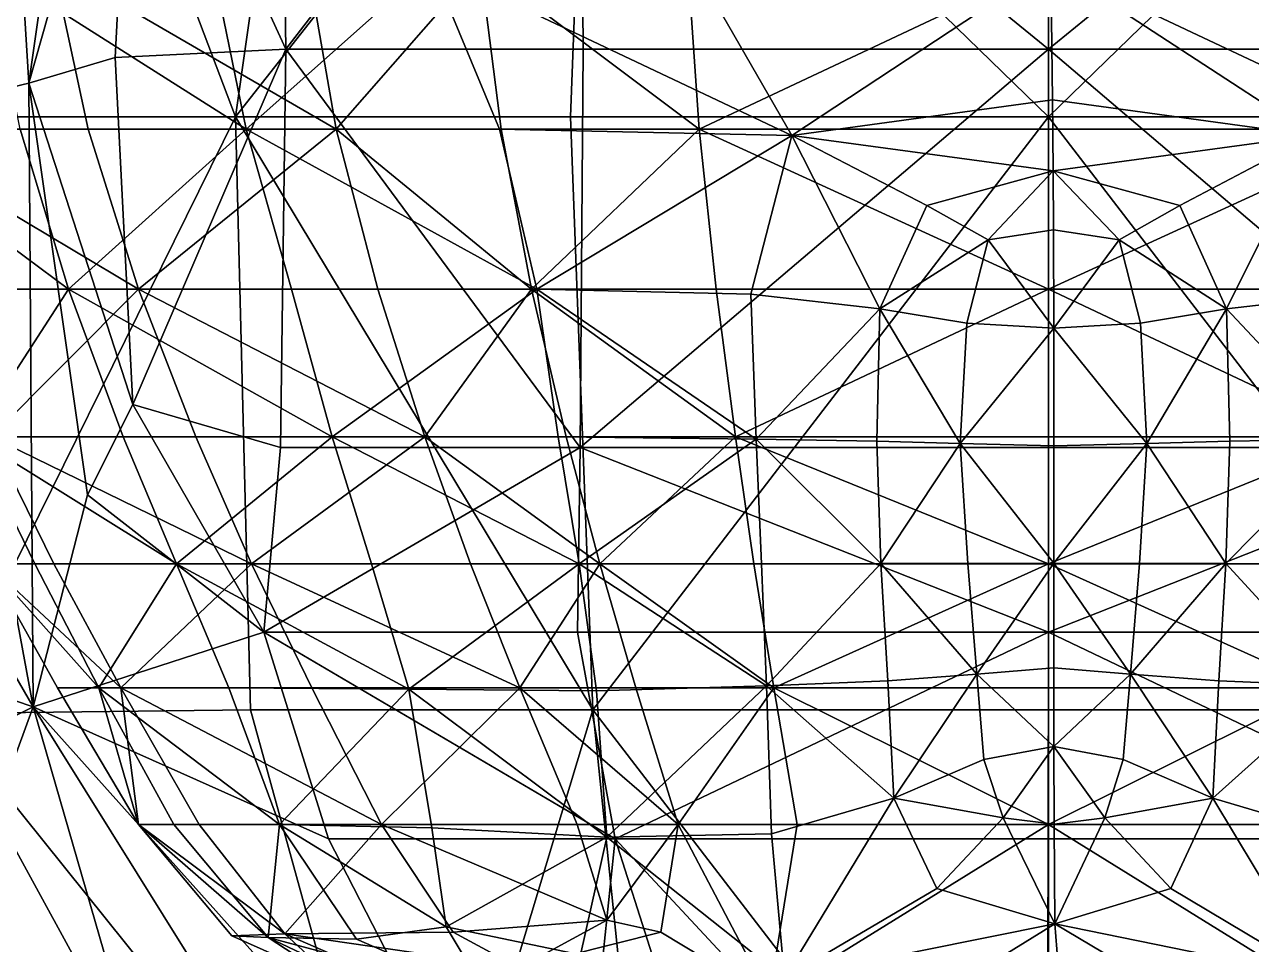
# Model space of a CAD drawing. Extents: x -114 to 115, y -117 to 399.
# Drawn here: x -68.6 to 13.6, y 20 to 81.6 of the extents above; entities that cross this region are included whole.
import ezdxf

# ---------------------------------------------------------------- set-up
doc = ezdxf.new("R2010")
doc.units = 0

msp = doc.modelspace()

# ---------------------------------------------------------------- linework, layer by layer
for points in [[(-70.155487, 107.556396, -107.571098), (-75.438522, 76.004669, -105.12252), (-68.325806, 77.711189, -127.189323)], [(-70.155487, 107.556396, -107.571098), (-68.325806, 77.711189, -127.189323), (-64.388306, 105.29187, -129.758408)], [(-65.840065, 105.45697, 117.169846), (-91.310577, 75.435822, 83.507019), (-86.17762, 105.45697, 89.616989)], [(-65.840065, 105.45697, 117.169846), (-72.520645, 75.435822, 109.597137), (-91.310577, 75.435822, 83.507019)], [(-65.840065, 105.45697, 117.169846), (-54.484734, 75.435822, 127.350334), (-72.520645, 75.435822, 109.597137)], [(-61.35498, 102.27562, -139.658142), (-64.388306, 105.29187, -129.758408), (-68.325806, 77.711189, -127.189323)], [(-65.840065, 105.45697, 117.169846), (-50.212791, 105.456978, 132.458206), (-54.484734, 75.435822, 127.350334)], [(-61.35498, 102.27562, -139.658142), (-51.100822, 79.986549, -142.672302), (-51.469574, 105.529755, -141.233826)], [(-30.887196, 105.45697, 139.957611), (-54.484734, 75.435822, 127.350334), (-50.212791, 105.456978, 132.458206)], [(-30.887196, 105.45697, 139.957611), (-32.034103, 75.435822, 137.538895), (-54.484734, 75.435822, 127.350334)], [(-31.372498, 105.529755, -141.233841), (-51.469574, 105.529755, -141.233826), (-51.100822, 79.986549, -142.672302)], [(-31.372498, 105.529755, -141.233841), (-51.100822, 79.986549, -142.672302), (-31.188122, 79.986549, -142.672302)], [(-30.887196, 105.45697, 139.957611), (0, 75.435822, 140.935089), (-32.034103, 75.435822, 137.538895)], [(-31.372498, 105.529755, -141.233841), (0, 79.986549, -142.672302), (0, 105.529755, -141.233826)], [(-31.372498, 105.529755, -141.233841), (-31.188122, 79.986549, -142.672302), (0, 79.986549, -142.672302)], [(-30.887196, 105.45697, 139.957611), (0, 105.45697, 142.672302), (0, 75.435822, 140.935089)], [(31.372498, 105.529755, -141.233841), (0, 79.986549, -142.672302), (31.188124, 79.986549, -142.672302)], [(31.372498, 105.529755, -141.233841), (0, 105.529755, -141.233826), (0, 79.986549, -142.672302)], [(30.887197, 105.45697, 139.957611), (0, 75.435822, 140.935089), (0, 105.45697, 142.672302)], [(30.887197, 105.45697, 139.957611), (32.034103, 75.435822, 137.538895), (0, 75.435822, 140.935089)], [(-61.35498, 102.27562, -139.658142), (-68.325806, 77.711189, -127.189323), (-62.544563, 79.417709, -138.801559)], [(-61.35498, 102.27562, -139.658142), (-62.544563, 79.417709, -138.801559), (-51.100822, 79.986549, -142.672302)], [(-78.950241, 74.609856, 49.067329), (-66.709587, 85.647362, 81.135254), (-81.573029, 85.647362, 49.860527)], [(-78.950241, 74.609856, 49.067329), (-64.349884, 74.609863, 79.73748), (-66.709587, 85.647362, 81.135254)], [(-53.752243, 74.609863, -82.210655), (-71.150757, 85.647362, -57.198265), (-56.017693, 85.647362, -84.044716)], [(-53.752243, 74.609863, -82.210655), (-68.896072, 74.609863, -55.536415), (-71.150757, 85.647362, -57.198265)], [(-47.719551, 74.609856, 102.68541), (-66.709587, 85.647362, 81.135254), (-64.349884, 74.609863, 79.73748)], [(-47.719551, 74.609856, 102.68541), (-49.646034, 85.647362, 104.589951), (-66.709587, 85.647362, 81.135254)], [(-53.752243, 74.609863, -82.210655), (-56.017693, 85.647362, -84.044716), (-41.371986, 85.647362, -96.069847)], [(-53.752243, 74.609863, -82.210655), (-41.371986, 85.647362, -96.069847), (-36.7901, 74.609871, -96.793175)], [(-47.719551, 74.609856, 102.68541), (-38.091202, 85.647354, 116.505455), (-49.646034, 85.647362, 104.589951)], [(-47.719551, 74.609856, 102.68541), (-36.669617, 74.609863, 114.159264), (-38.091202, 85.647354, 116.505455)], [(-17.204899, 74.184677, -104.009712), (-41.371986, 85.647362, -96.069847), (-23.790771, 85.647369, -99.530678)], [(-17.204899, 74.184677, -104.009712), (-36.7901, 74.609871, -96.793175), (-41.371986, 85.647362, -96.069847)], [(-23.398285, 74.609856, 118.496216), (-24.168171, 85.647362, 121.114899), (-38.091202, 85.647354, 116.505455)], [(-23.398285, 74.609856, 118.496216), (-38.091202, 85.647354, 116.505455), (-36.669617, 74.609863, 114.159264)], [(-23.398285, 74.609856, 118.496216), (0, 85.647362, 122.651375), (-24.168171, 85.647362, 121.114899)], [(-17.204899, 74.184677, -104.009712), (-23.790771, 85.647369, -99.530678), (0.148829, 85.647369, -100.684288)], [(-23.398285, 74.609856, 118.496216), (0, 74.609856, 119.913872), (0, 85.647362, 122.651375)], [(-17.204899, 74.184677, -104.009712), (0.148829, 85.647369, -100.684288), (0.267284, 76.591042, -105.845406)], [(23.398287, 74.609863, 118.496216), (0, 85.647362, 122.651375), (0, 74.609856, 119.913872)], [(23.398287, 74.609863, 118.496216), (24.168171, 85.647362, 121.114899), (0, 85.647362, 122.651375)], [(17.70697, 74.184677, -104.009712), (0.148829, 85.647369, -100.684288), (24.05122, 85.647369, -99.530678)], [(17.70697, 74.184677, -104.009712), (0.267284, 76.591042, -105.845406), (0.148829, 85.647369, -100.684288)], [(-61.35498, 56.180573, -135.364517), (-51.100822, 79.986549, -142.672302), (-62.544563, 79.417709, -138.801559)], [(-61.35498, 56.180573, -135.364517), (-51.469574, 53.305664, -136.369293), (-51.100822, 79.986549, -142.672302)], [(-31.372498, 53.305664, -136.369293), (-51.100822, 79.986549, -142.672302), (-51.469574, 53.305664, -136.369293)], [(-31.372498, 53.305664, -136.369293), (-31.188122, 79.986549, -142.672302), (-51.100822, 79.986549, -142.672302)], [(-31.372498, 53.305664, -136.369293), (0, 79.986549, -142.672302), (-31.188122, 79.986549, -142.672302)], [(-31.372498, 53.305664, -136.369293), (0, 53.305664, -136.369293), (0, 79.986549, -142.672302)], [(31.372499, 53.305668, -136.369293), (0, 79.986549, -142.672302), (0, 53.305664, -136.369293)], [(31.372499, 53.305668, -136.369293), (31.188124, 79.986549, -142.672302), (0, 79.986549, -142.672302)], [(-61.35498, 56.180573, -135.364517), (-62.544563, 79.417709, -138.801559), (-68.325806, 77.711189, -127.189323)], [(-68.041969, 35.922768, -99.447258), (-68.325806, 77.711189, -127.189323), (-75.438522, 76.004669, -105.12252)], [(-68.041969, 35.922768, -99.447258), (-64.388306, 50.130501, -124.620262), (-68.325806, 77.711189, -127.189323)], [(-61.35498, 56.180573, -135.364517), (-68.325806, 77.711189, -127.189323), (-64.388306, 50.130501, -124.620262)], [(-17.204899, 74.184677, -104.009712), (0.267284, 76.591042, -105.845406), (0.324997, 71.822021, -107.170952)], [(17.70697, 74.184677, -104.009712), (0.324997, 71.822021, -107.170952), (0.267284, 76.591042, -105.845406)], [(-68.041969, 35.922768, -99.447258), (-75.438522, 76.004669, -105.12252), (-90.876663, 75.435822, -69.888069)], [(-68.041969, 35.922768, -99.447258), (-90.876663, 75.435822, -69.888069), (-89.933083, 43.342354, -66.598198)], [(-74.211609, 35.47686, 92.986176), (-54.484734, 75.435822, 127.350334), (-53.469543, 35.724289, 113.51506)], [(-74.211609, 35.47686, 92.986176), (-72.520645, 75.435822, 109.597137), (-54.484734, 75.435822, 127.350334)], [(-30.537437, 35.724281, 126.822128), (-54.484734, 75.435822, 127.350334), (-32.034103, 75.435822, 137.538895)], [(-30.537437, 35.724281, 126.822128), (-53.469543, 35.724289, 113.51506), (-54.484734, 75.435822, 127.350334)], [(-30.537437, 35.724281, 126.822128), (-32.034103, 75.435822, 137.538895), (0, 75.435822, 140.935089)], [(-30.537437, 35.724281, 126.822128), (0, 75.435822, 140.935089), (0.000002, 35.724289, 131.329147)], [(30.524414, 35.724281, 126.822128), (0, 75.435822, 140.935089), (32.034103, 75.435822, 137.538895)], [(30.524414, 35.724281, 126.822128), (0.000002, 35.724289, 131.329147), (0, 75.435822, 140.935089)], [(-80.092422, 74.609863, -21.452723), (-65.67363, 63.897354, -53.161247), (-76.326538, 63.897362, -20.504915)], [(-80.092422, 74.609863, -21.452723), (-68.896072, 74.609863, -55.536415), (-65.67363, 63.897354, -53.161247)], [(-78.950241, 74.609856, 49.067329), (-60.977341, 63.897358, 77.739746), (-64.349884, 74.609863, 79.73748)], [(-78.950241, 74.609856, 49.067329), (-75.152466, 63.897362, 47.913307), (-60.977341, 63.897358, 77.739746)], [(-53.752243, 74.609863, -82.210655), (-65.67363, 63.897354, -53.161247), (-68.896072, 74.609863, -55.536415)], [(-53.752243, 74.609863, -82.210655), (-50.726265, 63.897362, -79.201576), (-65.67363, 63.897354, -53.161247)], [(-47.719551, 74.609856, 102.68541), (-64.349884, 74.609863, 79.73748), (-60.977341, 63.897358, 77.739746)], [(-47.719551, 74.609856, 102.68541), (-60.977341, 63.897358, 77.739746), (-44.942383, 63.897362, 99.941788)], [(-53.752243, 74.609863, -82.210655), (-36.7901, 74.609871, -96.793175), (-34.291924, 63.897369, -94.034294)], [(-53.752243, 74.609863, -82.210655), (-34.291924, 63.897369, -94.034294), (-50.726265, 63.897362, -79.201576)], [(-47.719551, 74.609856, 102.68541), (-34.637852, 63.897358, 110.80603), (-36.669617, 74.609863, 114.159264)], [(-47.719551, 74.609856, 102.68541), (-44.942383, 63.897362, 99.941788), (-34.637852, 63.897358, 110.80603)], [(-17.204899, 74.184677, -104.009712), (-34.291924, 63.897369, -94.034294), (-36.7901, 74.609871, -96.793175)], [(-23.398285, 74.609856, 118.496216), (-36.669617, 74.609863, 114.159264), (-34.637852, 63.897358, 110.80603)], [(-23.398285, 74.609856, 118.496216), (-34.637852, 63.897358, 110.80603), (-22.258728, 63.897362, 114.702538)], [(-17.204899, 74.184677, -104.009712), (-19.952145, 63.571972, -100.970589), (-34.291924, 63.897369, -94.034294)], [(-23.398285, 74.609856, 118.496216), (0, 63.897358, 116.001373), (0, 74.609856, 119.913872)], [(-23.398285, 74.609856, 118.496216), (-22.258728, 63.897362, 114.702538), (0, 63.897358, 116.001373)], [(-17.204899, 74.184677, -104.009712), (-11.28849, 62.595734, -103.321648), (-19.952145, 63.571972, -100.970589)], [(-17.204899, 74.184677, -104.009712), (0.324997, 71.822021, -107.170952), (-8.160763, 69.51545, -106.208626)], [(-17.204899, 74.184677, -104.009712), (-8.160763, 69.51545, -106.208626), (-11.28849, 62.595734, -103.321648)], [(23.398287, 74.609863, 118.496216), (0, 63.897358, 116.001373), (22.258728, 63.897362, 114.702538)], [(23.398287, 74.609863, 118.496216), (0, 74.609856, 119.913872), (0, 63.897358, 116.001373)], [(17.70697, 74.184677, -104.009712), (8.810759, 69.51545, -106.208626), (0.324997, 71.822021, -107.170952)], [(17.70697, 74.184677, -104.009712), (11.938483, 62.595734, -103.321663), (8.810759, 69.51545, -106.208626)], [(17.70697, 74.184677, -104.009712), (20.486715, 63.571972, -100.970589), (11.938483, 62.595734, -103.321663)], [(-4.051266, 67.216965, -105.601479), (-8.160763, 69.51545, -106.208626), (0.324997, 71.822021, -107.170952)], [(-4.051266, 67.216965, -105.601479), (0.324997, 71.822021, -107.170952), (0.345503, 67.87735, -105.927132)], [(4.737713, 67.216965, -105.601479), (0.324997, 71.822021, -107.170952), (8.810759, 69.51545, -106.208626)], [(4.737713, 67.216965, -105.601479), (0.345503, 67.87735, -105.927132), (0.324997, 71.822021, -107.170952)], [(-4.051266, 67.216965, -105.601479), (-11.28849, 62.595734, -103.321648), (-8.160763, 69.51545, -106.208626)], [(4.737713, 67.216965, -105.601479), (8.810759, 69.51545, -106.208626), (11.938483, 62.595734, -103.321663)], [(-4.051266, 67.216965, -105.601479), (0.345503, 67.87735, -105.927132), (0.352337, 61.294079, -103.380104)], [(4.737713, 67.216965, -105.601479), (0.352337, 61.294079, -103.380104), (0.345503, 67.87735, -105.927132)], [(-4.051266, 67.216965, -105.601479), (-5.465485, 61.619492, -103.365501), (-11.28849, 62.595734, -103.321648)], [(-4.051266, 67.216965, -105.601479), (0.352337, 61.294079, -103.380104), (-5.465485, 61.619492, -103.365501)], [(4.737713, 67.216965, -105.601479), (6.156488, 61.619492, -103.365501), (0.352337, 61.294079, -103.380104)], [(4.737713, 67.216965, -105.601479), (11.938483, 62.595734, -103.321663), (6.156488, 61.619492, -103.365501)], [(-72.070541, 54.022358, -19.40645), (-76.326538, 63.897362, -20.504915), (-65.67363, 63.897354, -53.161247)], [(-70.854271, 54.022358, 46.609566), (-60.977341, 63.897358, 77.739746), (-75.152466, 63.897362, 47.913307)], [(-72.070541, 54.022358, -19.40645), (-65.67363, 63.897354, -53.161247), (-62.008484, 54.022358, -50.459785)], [(-70.854271, 54.022358, 46.609566), (-57.141472, 54.022354, 75.467575), (-60.977341, 63.897358, 77.739746)], [(-48.007957, 54.022362, -75.1838), (-65.67363, 63.897354, -53.161247), (-50.726265, 63.897362, -79.201576)], [(-48.007957, 54.022362, -75.1838), (-62.008484, 54.022358, -50.459785), (-65.67363, 63.897354, -53.161247)], [(-41.793999, 54.022358, 96.830605), (-44.942383, 63.897362, 99.941788), (-60.977341, 63.897358, 77.739746)], [(-41.793999, 54.022358, 96.830605), (-60.977341, 63.897358, 77.739746), (-57.141472, 54.022354, 75.467575)], [(-48.007957, 54.022362, -75.1838), (-50.726265, 63.897362, -79.201576), (-34.291924, 63.897369, -94.034294)], [(-48.007957, 54.022362, -75.1838), (-34.291924, 63.897369, -94.034294), (-32.851776, 54.022369, -89.584297)], [(-41.793999, 54.022358, 96.830605), (-34.637852, 63.897358, 110.80603), (-44.942383, 63.897362, 99.941788)], [(-41.793999, 54.022358, 96.830605), (-32.326958, 54.022358, 106.992126), (-34.637852, 63.897358, 110.80603)], [(-20.979607, 54.022358, 110.409775), (-22.258728, 63.897362, 114.702538), (-34.637852, 63.897358, 110.80603)], [(-20.979607, 54.022358, 110.409775), (-34.637852, 63.897358, 110.80603), (-32.326958, 54.022358, 106.992126)], [(-19.589848, 53.862427, -96.601921), (-34.291924, 63.897369, -94.034294), (-19.952145, 63.571972, -100.970589)], [(-19.589848, 53.862427, -96.601921), (-32.851776, 54.022369, -89.584297), (-34.291924, 63.897369, -94.034294)], [(-20.979607, 54.022358, 110.409775), (0, 63.897358, 116.001373), (-22.258728, 63.897362, 114.702538)], [(-20.979607, 54.022358, 110.409775), (0, 54.022362, 111.551376), (0, 63.897358, 116.001373)], [(-19.589848, 53.862427, -96.601921), (-19.952145, 63.571972, -100.970589), (-11.28849, 62.595734, -103.321648)], [(20.979607, 54.022358, 110.409775), (22.258728, 63.897362, 114.702538), (0, 63.897358, 116.001373)], [(20.979607, 54.022358, 110.409775), (0, 63.897358, 116.001373), (0, 54.022362, 111.551376)], [(20.12442, 53.862427, -96.601921), (11.938483, 62.595734, -103.321663), (20.486715, 63.571972, -100.970589)], [(-19.589848, 53.862427, -96.601921), (-11.28849, 62.595734, -103.321648), (-11.500233, 53.713516, -99.359688)], [(-5.907883, 53.564594, -99.810204), (-11.500233, 53.713516, -99.359688), (-11.28849, 62.595734, -103.321648)], [(-5.907883, 53.564594, -99.810204), (-11.28849, 62.595734, -103.321648), (-5.465485, 61.619492, -103.365501)], [(6.59889, 53.56459, -99.810219), (6.156488, 61.619492, -103.365501), (11.938483, 62.595734, -103.321663)], [(6.59889, 53.56459, -99.810219), (11.938483, 62.595734, -103.321663), (12.150228, 53.713516, -99.359688)], [(20.12442, 53.862427, -96.601921), (12.150228, 53.713516, -99.359688), (11.938483, 62.595734, -103.321663)], [(-5.907883, 53.564594, -99.810204), (-5.465485, 61.619492, -103.365501), (0.352337, 61.294079, -103.380104)], [(-5.907883, 53.564594, -99.810204), (0.352337, 61.294079, -103.380104), (0.352337, 53.404648, -99.906151)], [(6.59889, 53.56459, -99.810219), (0.352337, 61.294079, -103.380104), (6.156488, 61.619492, -103.365501)], [(6.59889, 53.56459, -99.810219), (0.352337, 53.404648, -99.906151), (0.352337, 61.294079, -103.380104)], [(-61.35498, 56.180573, -135.364517), (-64.388306, 50.130501, -124.620262), (-52.575821, 40.936935, -123.763893)], [(-61.35498, 56.180573, -135.364517), (-52.575821, 40.936935, -123.763893), (-51.469574, 53.305664, -136.369293)], [(-72.070541, 54.022358, -19.40645), (-67.914551, 45.49736, -18.329401), (-71.077499, 45.49736, 13.766859)], [(-72.070541, 54.022358, -19.40645), (-58.425697, 45.49736, -47.819038), (-67.914551, 45.49736, -18.329401)], [(-72.070541, 54.022358, -19.40645), (-62.008484, 54.022358, -50.459785), (-58.425697, 45.49736, -47.819038)], [(-70.854271, 54.022358, 46.609566), (-71.077499, 45.49736, 13.766859), (-66.656075, 45.49736, 45.33654)], [(-70.854271, 54.022358, 46.609566), (-53.391808, 45.49736, 73.246452), (-57.141472, 54.022354, 75.467575)], [(-70.854271, 54.022358, 46.609566), (-66.656075, 45.49736, 45.33654), (-53.391808, 45.49736, 73.246452)], [(-48.007957, 54.022362, -75.1838), (-58.425697, 45.49736, -47.819038), (-62.008484, 54.022358, -50.459785)], [(-48.007957, 54.022362, -75.1838), (-45.35437, 45.497368, -71.266029), (-58.425697, 45.49736, -47.819038)], [(-41.793999, 54.022358, 96.830605), (-57.141472, 54.022354, 75.467575), (-53.391808, 45.49736, 73.246452)], [(-41.793999, 54.022358, 96.830605), (-53.391808, 45.49736, 73.246452), (-38.718002, 45.49736, 93.790833)], [(-48.007957, 54.022362, -75.1838), (-32.851776, 54.022369, -89.584297), (-31.443993, 45.497368, -85.234291)], [(-48.007957, 54.022362, -75.1838), (-31.443993, 45.497368, -85.234291), (-45.35437, 45.497368, -71.266029)], [(-41.793999, 54.022358, 96.830605), (-30.067997, 45.49736, 103.263931), (-32.326958, 54.022358, 106.992126)], [(-41.793999, 54.022358, 96.830605), (-38.718002, 45.49736, 93.790833), (-30.067997, 45.49736, 103.263931)], [(-19.589848, 53.862427, -96.601921), (-31.443993, 45.497368, -85.234291), (-32.851776, 54.022369, -89.584297)], [(-20.979607, 54.022358, 110.409775), (-32.326958, 54.022358, 106.992126), (-30.067997, 45.49736, 103.263931)], [(-19.589848, 53.862427, -96.601921), (-19.227554, 45.502892, -92.333275), (-31.443993, 45.497368, -85.234291)], [(-20.979607, 54.022358, 110.409775), (-30.067997, 45.49736, 103.263931), (-19.731945, 45.49736, 106.21701)], [(-20.979607, 54.022358, 110.409775), (0, 45.49736, 107.20137), (0, 54.022362, 111.551376)], [(-20.979607, 54.022358, 110.409775), (-19.731945, 45.49736, 106.21701), (0, 45.49736, 107.20137)], [(-19.589848, 53.862427, -96.601921), (-11.238049, 45.519432, -95.172356), (-19.227554, 45.502892, -92.333275)], [(-19.589848, 53.862427, -96.601921), (-11.500233, 53.713516, -99.359688), (-11.238049, 45.519432, -95.172356)], [(-5.907883, 53.564594, -99.810204), (-11.238049, 45.519432, -95.172356), (-11.500233, 53.713516, -99.359688)], [(-5.907883, 53.564594, -99.810204), (-5.402435, 45.535973, -95.704216), (-11.238049, 45.519432, -95.172356)], [(-5.907883, 53.564594, -99.810204), (0.352339, 45.541489, -95.881523), (-5.402435, 45.535973, -95.704216)], [(-5.907883, 53.564594, -99.810204), (0.352337, 53.404648, -99.906151), (0.352339, 45.541489, -95.881523)], [(20.979607, 54.022358, 110.409775), (0, 54.022362, 111.551376), (0, 45.49736, 107.20137)], [(20.979607, 54.022358, 110.409775), (0, 45.49736, 107.20137), (19.731949, 45.49736, 106.21701)], [(6.59889, 53.56459, -99.810219), (0.352339, 45.541489, -95.881523), (0.352337, 53.404648, -99.906151)], [(6.59889, 53.56459, -99.810219), (6.093441, 45.535973, -95.704216), (0.352339, 45.541489, -95.881523)], [(6.59889, 53.56459, -99.810219), (11.888045, 45.519432, -95.172356), (6.093441, 45.535973, -95.704216)], [(6.59889, 53.56459, -99.810219), (12.150228, 53.713516, -99.359688), (11.888045, 45.519432, -95.172356)], [(20.12442, 53.862427, -96.601921), (11.888045, 45.519432, -95.172356), (12.150228, 53.713516, -99.359688)], [(20.12442, 53.862427, -96.601921), (19.762123, 45.502892, -92.333275), (11.888045, 45.519432, -95.172356)], [(-31.372498, 53.305664, -136.369293), (-52.575821, 40.936935, -123.763893), (-31.556873, 40.936935, -123.763893)], [(-31.372498, 53.305664, -136.369293), (-51.469574, 53.305664, -136.369293), (-52.575821, 40.936935, -123.763893)], [(-31.372498, 53.305664, -136.369293), (-31.556873, 40.936935, -123.763893), (0, 40.936935, -123.763893)], [(-31.372498, 53.305664, -136.369293), (0, 40.936935, -123.763893), (0, 53.305664, -136.369293)], [(31.372499, 53.305668, -136.369293), (0, 40.936935, -123.763893), (31.556873, 40.936935, -123.763893)], [(31.372499, 53.305668, -136.369293), (0, 53.305664, -136.369293), (0, 40.936935, -123.763893)], [(-68.041969, 35.922768, -99.447258), (-52.575821, 40.936935, -123.763893), (-64.388306, 50.130501, -124.620262)], [(-62.155312, 37.209862, 43.972984), (-71.077499, 45.49736, 13.766859), (-66.402504, 37.209862, 13.549589)], [(-62.155312, 37.209862, 43.972984), (-66.656075, 45.49736, 45.33654), (-71.077499, 45.49736, 13.766859)], [(-63.639633, 37.209854, -17.161242), (-71.077499, 45.49736, 13.766859), (-67.914551, 45.49736, -18.329401)], [(-63.639633, 37.209854, -17.161242), (-66.402504, 37.209862, 13.549589), (-71.077499, 45.49736, 13.766859)], [(-63.639633, 37.209854, -17.161242), (-67.914551, 45.49736, -18.329401), (-58.425697, 45.49736, -47.819038)], [(-62.155312, 37.209862, 43.972984), (-53.391808, 45.49736, 73.246452), (-66.656075, 45.49736, 45.33654)], [(-63.639633, 37.209854, -17.161242), (-58.425697, 45.49736, -47.819038), (-54.930061, 37.209862, -44.980988)], [(-62.155312, 37.209862, 43.972984), (-49.361992, 37.209862, 70.85939), (-53.391808, 45.49736, 73.246452)], [(-42.869179, 37.103577, -66.960625), (-58.425697, 45.49736, -47.819038), (-45.35437, 45.497368, -71.266029)], [(-42.869179, 37.103577, -66.960625), (-54.930061, 37.209862, -44.980988), (-58.425697, 45.49736, -47.819038)], [(-35.417553, 37.209862, 90.528824), (-53.391808, 45.49736, 73.246452), (-49.361992, 37.209862, 70.85939)], [(-35.417553, 37.209862, 90.528824), (-38.718002, 45.49736, 93.790833), (-53.391808, 45.49736, 73.246452)], [(-42.869179, 37.103577, -66.960625), (-45.35437, 45.497368, -71.266029), (-31.443993, 45.497368, -85.234291)], [(-42.869179, 37.103577, -66.960625), (-31.443993, 45.497368, -85.234291), (-30.285854, 36.997292, -80.306328)], [(-35.417553, 37.209862, 90.528824), (-30.067997, 45.49736, 103.263931), (-38.718002, 45.49736, 93.790833)], [(-35.417553, 37.209862, 90.528824), (-27.640263, 37.209854, 99.257187), (-30.067997, 45.49736, 103.263931)], [(-18.888165, 37.32605, -87.450111), (-31.443993, 45.497368, -85.234291), (-19.227554, 45.502892, -92.333275)], [(-18.888165, 37.32605, -87.450111), (-30.285854, 36.997292, -80.306328), (-31.443993, 45.497368, -85.234291)], [(-18.399899, 37.209862, 101.722473), (-30.067997, 45.49736, 103.263931), (-27.640263, 37.209854, 99.257187)], [(-18.399899, 37.209862, 101.722473), (-19.731945, 45.49736, 106.21701), (-30.067997, 45.49736, 103.263931)], [(-18.399899, 37.209862, 101.722473), (0, 45.49736, 107.20137), (-19.731945, 45.49736, 106.21701)], [(-18.888165, 37.32605, -87.450111), (-19.227554, 45.502892, -92.333275), (-11.238049, 45.519432, -95.172356)], [(-18.888165, 37.32605, -87.450111), (-11.238049, 45.519432, -95.172356), (-10.772038, 37.66584, -90.334007)], [(-18.399899, 37.209862, 101.722473), (0, 37.209862, 102.526375), (0, 45.49736, 107.20137)], [(-4.795069, 38.1119, -91.037178), (-11.238049, 45.519432, -95.172356), (-5.402435, 45.535973, -95.704216)], [(-4.795069, 38.1119, -91.037178), (-10.772038, 37.66584, -90.334007), (-11.238049, 45.519432, -95.172356)], [(-4.795069, 38.1119, -91.037178), (-5.402435, 45.535973, -95.704216), (0.352339, 45.541489, -95.881523)], [(-4.795069, 38.1119, -91.037178), (0.352339, 45.541489, -95.881523), (0.352339, 38.546944, -91.38575)], [(18.399899, 37.209862, 101.722473), (0, 45.49736, 107.20137), (0, 37.209862, 102.526375)], [(18.399899, 37.209862, 101.722473), (19.731949, 45.49736, 106.21701), (0, 45.49736, 107.20137)], [(5.486074, 38.1119, -91.037178), (0.352339, 45.541489, -95.881523), (6.093441, 45.535973, -95.704216)], [(5.486074, 38.1119, -91.037178), (0.352339, 38.546944, -91.38575), (0.352339, 45.541489, -95.881523)], [(5.486074, 38.1119, -91.037178), (6.093441, 45.535973, -95.704216), (11.888045, 45.519432, -95.172356)], [(5.486074, 38.1119, -91.037178), (11.888045, 45.519432, -95.172356), (11.422032, 37.66584, -90.334007)], [(19.422737, 37.32605, -87.450111), (11.422032, 37.66584, -90.334007), (11.888045, 45.519432, -95.172356)], [(19.422737, 37.32605, -87.450111), (11.888045, 45.519432, -95.172356), (19.762123, 45.502892, -92.333275)], [(-68.041969, 35.922768, -99.447258), (-89.933083, 43.342354, -66.598198), (-87.102341, 26.485006, -60.42765)], [(-68.041969, 35.922768, -99.447258), (-48.239769, 27.099562, -106.600487), (-52.575821, 40.936935, -123.763893)], [(-29.033123, 27.099562, -106.600487), (-52.575821, 40.936935, -123.763893), (-48.239769, 27.099562, -106.600487)], [(-29.033123, 27.099562, -106.600487), (-31.556873, 40.936935, -123.763893), (-52.575821, 40.936935, -123.763893)], [(-29.033123, 27.099562, -106.600487), (0, 40.936935, -123.763893), (-31.556873, 40.936935, -123.763893)], [(-29.033123, 27.099562, -106.600487), (-0.026049, 27.099562, -106.600487), (0, 40.936935, -123.763893)], [(28.981022, 27.099562, -106.600487), (0, 40.936935, -123.763893), (-0.026049, 27.099562, -106.600487)], [(28.981022, 27.099562, -106.600487), (31.556873, 40.936935, -123.763893), (0, 40.936935, -123.763893)], [(-4.795069, 38.1119, -91.037178), (-10.372284, 29.805059, -84.418938), (-10.772038, 37.66584, -90.334007)], [(-4.795069, 38.1119, -91.037178), (-4.320229, 32.398781, -85.978539), (-10.372284, 29.805059, -84.418938)], [(-4.795069, 38.1119, -91.037178), (0.352339, 38.546944, -91.38575), (0.352339, 33.263351, -86.498405)], [(-4.795069, 38.1119, -91.037178), (0.352339, 33.263351, -86.498405), (-4.320229, 32.398781, -85.978539)], [(5.486074, 38.1119, -91.037178), (0.352339, 33.263351, -86.498405), (0.352339, 38.546944, -91.38575)], [(5.486074, 38.1119, -91.037178), (5.011236, 32.398781, -85.978539), (0.352339, 33.263351, -86.498405)], [(5.486074, 38.1119, -91.037178), (11.022281, 29.805059, -84.418938), (5.011236, 32.398781, -85.978539)], [(5.486074, 38.1119, -91.037178), (11.422032, 37.66584, -90.334007), (11.022281, 29.805059, -84.418938)], [(-62.155312, 37.209862, 43.972984), (-66.402504, 37.209862, 13.549589), (-60.977501, 28.047361, 13.297461)], [(-63.639633, 37.209854, -17.161242), (-60.977501, 28.047361, 13.297461), (-66.402504, 37.209862, 13.549589)], [(-63.639633, 37.209854, -17.161242), (-54.930061, 37.209862, -44.980988), (-51.526352, 28.047361, -41.68763)], [(-63.639633, 37.209854, -17.161242), (-58.614716, 28.047361, -15.832483), (-60.977501, 28.047361, 13.297461)], [(-63.639633, 37.209854, -17.161242), (-51.526352, 28.047361, -41.68763), (-58.614716, 28.047361, -15.832483)], [(-62.155312, 37.209862, 43.972984), (-44.685684, 28.047361, 68.089378), (-49.361992, 37.209862, 70.85939)], [(-62.155312, 37.209862, 43.972984), (-56.904549, 28.047361, 42.379112), (-44.685684, 28.047361, 68.089378)], [(-62.155312, 37.209862, 43.972984), (-60.977501, 28.047361, 13.297461), (-56.904549, 28.047361, 42.379112)], [(-42.869179, 37.103577, -66.960625), (-51.526352, 28.047361, -41.68763), (-54.930061, 37.209862, -44.980988)], [(-42.869179, 37.103577, -66.960625), (-41.317848, 27.834784, -61.90522), (-51.526352, 28.047361, -41.68763)], [(-35.417553, 37.209862, 90.528824), (-49.361992, 37.209862, 70.85939), (-44.685684, 28.047361, 68.089378)], [(-35.417553, 37.209862, 90.528824), (-44.685684, 28.047361, 68.089378), (-31.574116, 28.047361, 86.731232)], [(-42.869179, 37.103577, -66.960625), (-29.594646, 27.197058, -74.122414), (-41.317848, 27.834784, -61.90522)], [(-42.869179, 37.103577, -66.960625), (-30.285854, 36.997292, -80.306328), (-29.594646, 27.197058, -74.122414)], [(-35.417553, 37.209862, 90.528824), (-24.823055, 28.047361, 94.607658), (-27.640263, 37.209854, 99.257187)], [(-35.417553, 37.209862, 90.528824), (-31.574116, 28.047361, 86.731232), (-24.823055, 28.047361, 94.607658)], [(-18.888165, 37.32605, -87.450111), (-29.594646, 27.197058, -74.122414), (-30.285854, 36.997292, -80.306328)], [(-18.888165, 37.32605, -87.450111), (-18.548775, 27.42391, -80.805077), (-29.594646, 27.197058, -74.122414)], [(-18.399899, 37.209862, 101.722473), (-27.640263, 37.209854, 99.257187), (-24.823055, 28.047361, 94.607658)], [(-18.399899, 37.209862, 101.722473), (-24.823055, 28.047361, 94.607658), (-16.83189, 28.047361, 96.477951)], [(-18.888165, 37.32605, -87.450111), (-10.772038, 37.66584, -90.334007), (-10.372284, 29.805059, -84.418938)], [(-18.888165, 37.32605, -87.450111), (-10.372284, 29.805059, -84.418938), (-18.548775, 27.42391, -80.805077)], [(-18.399899, 37.209862, 101.722473), (0.000002, 28.047361, 97.101379), (0, 37.209862, 102.526375)], [(-18.399899, 37.209862, 101.722473), (-16.83189, 28.047361, 96.477951), (0.000002, 28.047361, 97.101379)], [(18.399899, 37.209862, 101.722473), (0, 37.209862, 102.526375), (0.000002, 28.047361, 97.101379)], [(18.399899, 37.209862, 101.722473), (0.000002, 28.047361, 97.101379), (16.83189, 28.047361, 96.477951)], [(19.422737, 37.32605, -87.450111), (11.022281, 29.805059, -84.418938), (11.422032, 37.66584, -90.334007)], [(19.422737, 37.32605, -87.450111), (19.083347, 27.42391, -80.805077), (11.022281, 29.805059, -84.418938)], [(-68.041969, 35.922768, -99.447258), (-87.102341, 26.485006, -60.42765), (-73.713234, 20.450903, -81.684395)], [(-74.211609, 35.47686, 92.986176), (-63.958908, 0.946585, 60.791763), (-78.450012, 22.884787, 75.466331)], [(-74.211609, 35.47686, 92.986176), (-53.469543, 35.724289, 113.51506), (-42.511429, -3.98726, 91.37249)], [(-74.211609, 35.47686, 92.986176), (-53.311531, -2.753793, 72.4916), (-63.958908, 0.946585, 60.791763)], [(-74.211609, 35.47686, 92.986176), (-42.511429, -3.98726, 91.37249), (-53.311531, -2.753793, 72.4916)], [(-68.041969, 35.922768, -99.447258), (-73.713234, 20.450903, -81.684395), (-57.686508, 0.145743, -77.430885)], [(-68.041969, 35.922768, -99.447258), (-32.281612, -3.98726, -86.623436), (-48.239769, 27.099562, -106.600487)], [(-68.041969, 35.922768, -99.447258), (-43.760002, -2.953996, -84.325294), (-32.281612, -3.98726, -86.623436)], [(-68.041969, 35.922768, -99.447258), (-57.686508, 0.145743, -77.430885), (-43.760002, -2.953996, -84.325294)], [(-30.537437, 35.724281, 126.822128), (-42.511429, -3.98726, 91.37249), (-53.469543, 35.724289, 113.51506)], [(-30.537437, 35.724281, 126.822128), (-26.445335, -3.987252, 108.226051), (-42.511429, -3.98726, 91.37249)], [(-30.537437, 35.724281, 126.822128), (0.000002, 35.724289, 131.329147), (0.000002, -3.987245, 113.843903)], [(-30.537437, 35.724281, 126.822128), (0.000002, -3.987245, 113.843903), (-26.445335, -3.987252, 108.226051)], [(30.524414, 35.724281, 126.822128), (0.000002, -3.987245, 113.843903), (0.000002, 35.724289, 131.329147)], [(30.524414, 35.724281, 126.822128), (26.419289, -3.987252, 108.226051), (0.000002, -3.987245, 113.843903)], [(-3.046415, 28.49468, -81.916695), (-4.320229, 32.398781, -85.978539), (0.352339, 33.263351, -86.498405)], [(-3.046415, 28.49468, -81.916695), (0.352339, 33.263351, -86.498405), (0.372551, 28.081945, -81.416496)], [(3.768929, 28.49468, -81.916695), (0.352339, 33.263351, -86.498405), (5.011236, 32.398781, -85.978539)], [(3.768929, 28.49468, -81.916695), (0.372551, 28.081945, -81.416496), (0.352339, 33.263351, -86.498405)], [(-3.046415, 28.49468, -81.916695), (-10.372284, 29.805059, -84.418938), (-4.320229, 32.398781, -85.978539)], [(3.768929, 28.49468, -81.916695), (5.011236, 32.398781, -85.978539), (11.022281, 29.805059, -84.418938)], [(-17.682655, 17.757605, -70.647804), (-18.548775, 27.42391, -80.805077), (-10.372284, 29.805059, -84.418938)], [(-17.682655, 17.757605, -70.647804), (-10.372284, 29.805059, -84.418938), (-7.487606, 23.770117, -79.17173)], [(-3.046415, 28.49468, -81.916695), (-7.487606, 23.770117, -79.17173), (-10.372284, 29.805059, -84.418938)], [(3.768929, 28.49468, -81.916695), (11.022281, 29.805059, -84.418938), (8.191698, 23.770117, -79.17173)], [(18.267876, 17.757513, -70.645226), (8.191698, 23.770117, -79.17173), (11.022281, 29.805059, -84.418938)], [(18.267876, 17.757513, -70.645226), (11.022281, 29.805059, -84.418938), (19.083347, 27.42391, -80.805077)], [(-51.17643, 20.717428, 41.364716), (-60.977501, 28.047361, 13.297461), (-54.724823, 20.587492, 12.901243)], [(-51.17643, 20.717428, 41.364716), (-56.904549, 28.047361, 42.379112), (-60.977501, 28.047361, 13.297461)], [(-52.293739, 20.481207, -15.72246), (-60.977501, 28.047361, 13.297461), (-58.614716, 28.047361, -15.832483)], [(-52.293739, 20.481207, -15.72246), (-54.724823, 20.587492, 12.901243), (-60.977501, 28.047361, 13.297461)], [(-52.293739, 20.481207, -15.72246), (-58.614716, 28.047361, -15.832483), (-51.526352, 28.047361, -41.68763)], [(-51.17643, 20.717428, 41.364716), (-44.685684, 28.047361, 68.089378), (-56.904549, 28.047361, 42.379112)], [(-52.293739, 20.481207, -15.72246), (-51.526352, 28.047361, -41.68763), (-46.358215, 20.374914, -40.687653)], [(-40.361572, 21.190687, -56.809319), (-51.526352, 28.047361, -41.68763), (-41.317848, 27.834784, -61.90522)], [(-40.361572, 21.190687, -56.809319), (-46.358215, 20.374914, -40.687653), (-51.526352, 28.047361, -41.68763)], [(-51.17643, 20.717428, 41.364716), (-39.882355, 20.847364, 66.622406), (-44.685684, 28.047361, 68.089378)], [(-29.594078, 21.64736, 82.459625), (-44.685684, 28.047361, 68.089378), (-39.882355, 20.847364, 66.622406)], [(-29.594078, 21.64736, 82.459625), (-31.574116, 28.047361, 86.731232), (-44.685684, 28.047361, 68.089378)], [(-29.594078, 21.64736, 82.459625), (-24.823055, 28.047361, 94.607658), (-31.574116, 28.047361, 86.731232)], [(-29.594078, 21.64736, 82.459625), (-25.979191, 20.847364, 85.506401), (-24.823055, 28.047361, 94.607658)], [(-18.712364, 16.467367, 87.882286), (-24.823055, 28.047361, 94.607658), (-25.979191, 20.847364, 85.506401)], [(-18.712364, 16.467367, 87.882286), (-16.83189, 28.047361, 96.477951), (-24.823055, 28.047361, 94.607658)], [(-18.712364, 16.467367, 87.882286), (0.000002, 28.047361, 97.101379), (-16.83189, 28.047361, 96.477951)], [(-18.712364, 16.467367, 87.882286), (0.000002, 15.972365, 92.751373), (0.000002, 28.047361, 97.101379)], [(-3.046415, 28.49468, -81.916695), (0.433186, 21.394018, -76.336967), (-7.487606, 23.770117, -79.17173)], [(-3.046415, 28.49468, -81.916695), (0.372551, 28.081945, -81.416496), (0.433186, 21.394018, -76.336967)], [(18.712364, 16.467367, 87.882294), (0.000002, 28.047361, 97.101379), (0.000002, 15.972365, 92.751373)], [(18.712364, 16.467367, 87.882294), (16.83189, 28.047361, 96.477951), (0.000002, 28.047361, 97.101379)], [(3.768929, 28.49468, -81.916695), (0.433186, 21.394018, -76.336967), (0.372551, 28.081945, -81.416496)], [(3.768929, 28.49468, -81.916695), (8.191698, 23.770117, -79.17173), (0.433186, 21.394018, -76.336967)], [(-40.361572, 21.190687, -56.809319), (-41.317848, 27.834784, -61.90522), (-29.594646, 27.197058, -74.122414)], [(-40.361572, 21.190687, -56.809319), (-29.594646, 27.197058, -74.122414), (-31.359432, 19.312048, -63.368309)], [(-17.682655, 17.757605, -70.647804), (-31.359432, 19.312048, -63.368309), (-29.594646, 27.197058, -74.122414)], [(-17.682655, 17.757605, -70.647804), (-29.594646, 27.197058, -74.122414), (-18.548775, 27.42391, -80.805077)], [(-29.033123, 27.099562, -106.600487), (-48.239769, 27.099562, -106.600487), (-32.281612, -3.98726, -86.623436)], [(-29.033123, 27.099562, -106.600487), (-32.281612, -3.98726, -86.623436), (-19.110088, -3.987252, -86.623436)], [(-29.033123, 27.099562, -106.600487), (-0.1042, -3.98726, -86.623436), (-0.026049, 27.099562, -106.600487)], [(-29.033123, 27.099562, -106.600487), (-19.110088, -3.987252, -86.623436), (-0.1042, -3.98726, -86.623436)], [(28.981022, 27.099562, -106.600487), (-0.1042, -3.98726, -86.623436), (18.901688, -3.987252, -86.623436)], [(28.981022, 27.099562, -106.600487), (-0.026049, 27.099562, -106.600487), (-0.1042, -3.98726, -86.623436)], [(-17.682655, 17.757605, -70.647804), (-7.487606, 23.770117, -79.17173), (0.433186, 21.394018, -76.336967)], [(18.267876, 17.757513, -70.645226), (0.433186, 21.394018, -76.336967), (8.191698, 23.770117, -79.17173)], [(-78.839622, 19.654562, 66.776825), (-78.450012, 22.884787, 75.466331), (-63.958908, 0.946585, 60.791763)], [(-29.594078, 21.64736, 82.459625), (-39.882355, 20.847364, 66.622406), (-35.471489, 18.447363, 68.144478)], [(-29.594078, 21.64736, 82.459625), (-35.471489, 18.447363, 68.144478), (-25.979191, 20.847364, 85.506401)], [(-17.682655, 17.757605, -70.647804), (0.433186, 21.394018, -76.336967), (-5.836388, 17.535727, -72.658195)], [(0.701218, 18.001043, -70.950752), (-5.836388, 17.535727, -72.658195), (0.433186, 21.394018, -76.336967)], [(18.267876, 17.757513, -70.645226), (6.928856, 17.535604, -72.65435), (0.433186, 21.394018, -76.336967)], [(0.701218, 18.001043, -70.950752), (0.433186, 21.394018, -76.336967), (6.928856, 17.535604, -72.65435)], [(-51.17643, 20.717428, 41.364716), (-54.724823, 20.587492, 12.901243), (-47.566765, 17.407888, 12.251692)], [(-52.293739, 20.481207, -15.72246), (-47.566765, 17.407888, 12.251692), (-54.724823, 20.587492, 12.901243)], [(-51.17643, 20.717428, 41.364716), (-35.471489, 18.447363, 68.144478), (-39.882355, 20.847364, 66.622406)], [(-51.17643, 20.717428, 41.364716), (-45.325493, 18.18749, 43.425156), (-35.471489, 18.447363, 68.144478)], [(-51.17643, 20.717428, 41.364716), (-47.566765, 17.407888, 12.251692), (-45.325493, 18.18749, 43.425156)], [(-40.361572, 21.190687, -56.809319), (-37.569283, 16.557585, -44.729691), (-46.358215, 20.374914, -40.687653)], [(-40.361572, 21.190687, -56.809319), (-31.359432, 19.312048, -63.368309), (-37.569283, 16.557585, -44.729691)], [(-18.712364, 16.467367, 87.882286), (-25.979191, 20.847364, 85.506401), (-35.471489, 18.447363, 68.144478)], [(-76.101334, 14.524756, -71.416679), (-57.686508, 0.145743, -77.430885), (-73.713234, 20.450903, -81.684395)], [(-52.293739, 20.481207, -15.72246), (-44.284851, 16.675573, -19.193926), (-47.566765, 17.407888, 12.251692)], [(-52.293739, 20.481207, -15.72246), (-37.569283, 16.557585, -44.729691), (-44.284851, 16.675573, -19.193926)], [(-52.293739, 20.481207, -15.72246), (-46.358215, 20.374914, -40.687653), (-37.569283, 16.557585, -44.729691)]]:
    msp.add_3dface(points)

doc.saveas('drawing.dxf')
